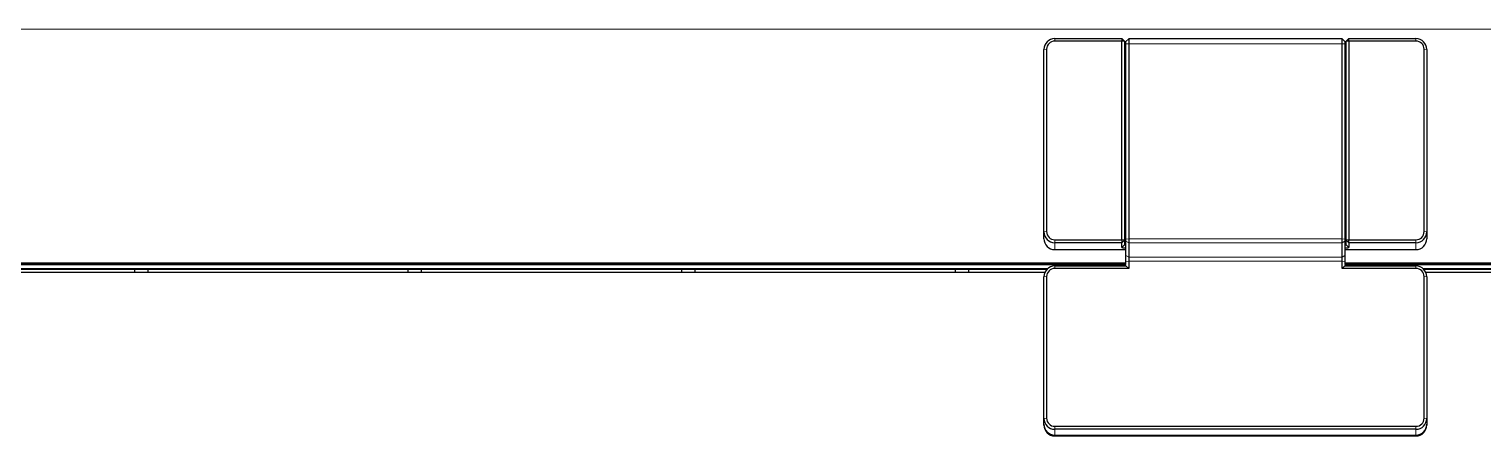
# Model space of a CAD drawing. Header units: millimetres. Extents: x -218071 to -203542, y 15363 to 51382.
# Drawn here: x -217668.2 to -217615.1, y 50894.9 to 50909.8 of the extents above; entities that cross this region are included whole.
import ezdxf

# ---------------------------------------------------------------- set-up
doc = ezdxf.new("R2010")
doc.units = ezdxf.units.MM
doc.header["$LTSCALE"] = 4
doc.layers.add('TPF-EQUIPEMENT', color=7, linetype='Continuous')

msp = doc.modelspace()

# ---------------------------------------------------------------- linework, layer by layer
at = {"layer": 'TPF-EQUIPEMENT', "color": 8, "linetype": 'Continuous', "lineweight": 18, "transparency": 33554671}
for p, q in [((-217527.156, 50909.813), (-217721.056, 50909.813)), ((-217630.706, 50909.466), (-217630.706, 50909.375)), ((-217628.106, 50909.267), (-217628.006, 50909.276)), ((-217620.206, 50909.276), (-217628.006, 50909.276)), ((-217620.106, 50909.267), (-217620.206, 50909.276)), ((-217617.506, 50909.375), (-217617.506, 50909.466)), ((-217631.006, 50909.077), (-217631.106, 50909.068)), ((-217617.106, 50909.068), (-217617.206, 50909.077)), ((-217631.006, 50902.402), (-217631.106, 50902.393)), ((-217617.106, 50902.393), (-217617.206, 50902.402)), ((-217630.706, 50902.103), (-217630.706, 50901.995)), ((-217630.706, 50901.995), (-217630.706, 50901.742)), ((-217628.256, 50901.821), (-217628.156, 50901.92)), ((-217628.106, 50902.127), (-217628.006, 50902.136)), ((-217628.106, 50902.054), (-217628.006, 50901.99)), ((-217628.006, 50902.136), (-217620.206, 50902.136)), ((-217620.206, 50901.99), (-217628.006, 50901.99)), ((-217620.106, 50902.127), (-217620.206, 50902.136)), ((-217620.106, 50902.054), (-217620.206, 50901.99)), ((-217619.956, 50901.821), (-217620.056, 50901.92)), ((-217617.506, 50901.995), (-217617.506, 50902.103)), ((-217617.506, 50901.742), (-217617.506, 50901.995)), ((-217628.115, 50901.204), (-217701.906, 50901.204)), ((-217628.106, 50901.531), (-217628.006, 50901.467)), ((-217628.106, 50901.312), (-217628.006, 50901.321)), ((-217628.006, 50901.467), (-217620.206, 50901.467)), ((-217620.206, 50901.321), (-217628.006, 50901.321)), ((-217620.106, 50901.531), (-217620.206, 50901.467)), ((-217620.106, 50901.312), (-217620.206, 50901.321)), ((-217546.306, 50901.204), (-217620.097, 50901.204)), ((-217631.106, 50900.747), (-217631.006, 50900.756)), ((-217630.706, 50901.146), (-217630.706, 50901.055)), ((-217617.506, 50901.146), (-217617.506, 50901.055)), ((-217617.106, 50900.747), (-217617.206, 50900.756)), ((-217631.106, 50895.567), (-217631.006, 50895.576)), ((-217617.106, 50895.567), (-217617.206, 50895.576)), ((-217630.706, 50895.168), (-217630.706, 50895.277)), ((-217630.706, 50895.168), (-217630.706, 50894.952)), ((-217630.706, 50894.952), (-217617.506, 50894.952)), ((-217630.706, 50894.951), (-217630.706, 50894.924)), ((-217617.506, 50895.168), (-217617.506, 50895.277)), ((-217617.506, 50894.952), (-217617.506, 50895.168)), ((-217617.506, 50894.924), (-217617.506, 50894.951))]:
    msp.add_line(p, q, dxfattribs=at)
at = {"layer": 'TPF-EQUIPEMENT', "color": 7, "linetype": 'Continuous', "lineweight": 25, "transparency": 33554671}
for p, q in [((-217630.706, 50909.466), (-217628.256, 50909.466)), ((-217628.256, 50909.375), (-217630.706, 50909.375)), ((-217628.256, 50909.466), (-217628.256, 50909.375)), ((-217628.156, 50909.367), (-217628.256, 50909.466)), ((-217628.256, 50902.103), (-217628.256, 50909.375)), ((-217628.156, 50909.367), (-217628.256, 50909.375)), ((-217628.156, 50909.367), (-217628.156, 50902.094)), ((-217628.006, 50909.458), (-217628.106, 50909.358)), ((-217628.106, 50909.267), (-217628.106, 50909.358)), ((-217628.106, 50902.127), (-217628.106, 50909.267)), ((-217620.206, 50909.458), (-217628.006, 50909.458)), ((-217628.006, 50909.458), (-217628.006, 50909.276)), ((-217628.006, 50909.276), (-217628.006, 50902.136)), ((-217620.106, 50909.358), (-217620.206, 50909.458)), ((-217620.206, 50909.276), (-217620.206, 50909.458)), ((-217620.206, 50902.136), (-217620.206, 50909.276)), ((-217620.106, 50909.358), (-217620.106, 50909.267)), ((-217620.106, 50909.267), (-217620.106, 50902.127)), ((-217619.956, 50909.466), (-217620.056, 50909.367)), ((-217619.956, 50909.375), (-217620.056, 50909.367)), ((-217620.056, 50902.094), (-217620.056, 50909.367)), ((-217619.956, 50909.375), (-217619.956, 50909.466)), ((-217619.956, 50909.466), (-217617.506, 50909.466)), ((-217617.506, 50909.375), (-217619.956, 50909.375)), ((-217619.956, 50909.375), (-217619.956, 50902.103)), ((-217631.106, 50902.393), (-217631.106, 50909.068)), ((-217631.006, 50909.077), (-217631.006, 50902.402)), ((-217628.106, 50908.946), (-217628.156, 50908.946)), ((-217620.056, 50908.946), (-217620.106, 50908.946)), ((-217617.206, 50902.402), (-217617.206, 50909.077)), ((-217617.106, 50909.068), (-217617.106, 50902.393)), ((-217628.156, 50907.946), (-217628.106, 50907.946)), ((-217620.106, 50907.946), (-217620.056, 50907.946)), ((-217631.106, 50902.141), (-217631.106, 50902.393)), ((-217617.106, 50902.393), (-217617.106, 50902.141)), ((-217630.706, 50902.103), (-217628.256, 50902.103)), ((-217628.256, 50901.995), (-217630.706, 50901.995)), ((-217630.706, 50901.742), (-217628.106, 50901.742)), ((-217628.256, 50902.103), (-217628.256, 50901.995)), ((-217628.156, 50902.094), (-217628.256, 50902.103)), ((-217628.156, 50902.094), (-217628.256, 50901.995)), ((-217628.256, 50901.821), (-217628.256, 50901.995)), ((-217628.156, 50902.094), (-217628.156, 50901.92)), ((-217628.106, 50902.054), (-217628.106, 50902.127)), ((-217628.106, 50901.531), (-217628.106, 50902.054)), ((-217628.006, 50902.136), (-217628.006, 50901.99)), ((-217628.006, 50901.99), (-217628.006, 50901.467)), ((-217620.206, 50901.99), (-217620.206, 50902.136)), ((-217620.206, 50901.467), (-217620.206, 50901.99)), ((-217620.106, 50902.127), (-217620.106, 50902.054)), ((-217620.106, 50902.054), (-217620.106, 50901.531)), ((-217620.106, 50901.742), (-217617.506, 50901.742)), ((-217619.956, 50902.103), (-217620.056, 50902.094)), ((-217619.956, 50901.995), (-217620.056, 50902.094)), ((-217620.056, 50901.92), (-217620.056, 50902.094)), ((-217619.956, 50901.995), (-217619.956, 50902.103)), ((-217619.956, 50902.103), (-217617.506, 50902.103)), ((-217617.506, 50901.995), (-217619.956, 50901.995)), ((-217619.956, 50901.995), (-217619.956, 50901.821)), ((-217628.106, 50901.244), (-217701.906, 50901.244)), ((-217701.906, 50901.218), (-217628.11, 50901.218)), ((-217701.906, 50901.204), (-217628.115, 50901.204)), ((-217628.106, 50901.312), (-217628.106, 50901.531)), ((-217628.106, 50901.245), (-217628.106, 50901.312)), ((-217628.006, 50901.467), (-217628.006, 50901.321)), ((-217628.006, 50901.321), (-217628.006, 50901.055)), ((-217620.206, 50901.321), (-217620.206, 50901.467)), ((-217620.206, 50901.055), (-217620.206, 50901.321)), ((-217620.106, 50901.531), (-217620.106, 50901.312)), ((-217620.106, 50901.312), (-217620.106, 50901.245)), ((-217546.306, 50901.244), (-217620.106, 50901.244)), ((-217620.102, 50901.218), (-217546.306, 50901.218)), ((-217620.097, 50901.204), (-217546.306, 50901.204)), ((-217630.973, 50901.043), (-217701.906, 50901.043)), ((-217631, 50901.017), (-217701.906, 50901.017)), ((-217631.075, 50900.902), (-217701.906, 50900.902)), ((-217664.356, 50901.017), (-217664.356, 50900.902)), ((-217663.856, 50900.902), (-217663.856, 50901.017)), ((-217654.356, 50901.017), (-217654.356, 50900.902)), ((-217653.856, 50900.902), (-217653.856, 50901.017)), ((-217644.356, 50901.017), (-217644.356, 50900.902)), ((-217643.856, 50900.902), (-217643.856, 50901.017)), ((-217634.356, 50901.017), (-217634.356, 50900.902)), ((-217633.856, 50900.902), (-217633.856, 50901.017)), ((-217631.106, 50895.567), (-217631.106, 50900.747)), ((-217631.006, 50900.756), (-217631.006, 50895.576)), ((-217630.706, 50901.146), (-217628.106, 50901.146)), ((-217628.006, 50901.055), (-217630.706, 50901.055)), ((-217628.106, 50901.146), (-217628.006, 50901.055)), ((-217620.206, 50901.055), (-217620.106, 50901.146)), ((-217617.506, 50901.055), (-217620.206, 50901.055)), ((-217620.106, 50901.146), (-217617.506, 50901.146)), ((-217546.306, 50901.043), (-217617.239, 50901.043)), ((-217546.306, 50901.017), (-217617.212, 50901.017)), ((-217617.206, 50895.576), (-217617.206, 50900.756)), ((-217546.306, 50900.902), (-217617.137, 50900.902)), ((-217617.106, 50900.747), (-217617.106, 50895.567)), ((-217631.106, 50895.351), (-217631.106, 50895.567)), ((-217631.106, 50895.351), (-217631.106, 50895.349)), ((-217631.106, 50895.323), (-217631.106, 50895.349)), ((-217617.106, 50895.567), (-217617.106, 50895.351)), ((-217617.106, 50895.349), (-217617.106, 50895.351)), ((-217617.106, 50895.349), (-217617.106, 50895.323)), ((-217630.706, 50895.277), (-217617.506, 50895.277)), ((-217617.506, 50895.168), (-217630.706, 50895.168)), ((-217630.706, 50894.952), (-217617.506, 50894.952)), ((-217630.706, 50894.952), (-217630.706, 50894.952)), ((-217630.706, 50894.951), (-217617.506, 50894.951)), ((-217630.706, 50894.924), (-217617.506, 50894.924)), ((-217617.506, 50894.952), (-217617.506, 50894.952))]:
    msp.add_line(p, q, dxfattribs=at)
at = {"layer": 'TPF-EQUIPEMENT', "color": 7, "linetype": 'Continuous', "lineweight": 25, "transparency": 33554671, "flags": 128}
for points in [[(-217628.156, 50909.277), (-217628.133, 50909.276), (-217628.106, 50909.275)], [(-217620.106, 50909.275), (-217620.079, 50909.276), (-217620.056, 50909.277)]]:
    msp.add_lwpolyline(points, dxfattribs=at)
at = {"layer": 'TPF-EQUIPEMENT', "color": 7, "linetype": 'Continuous', "lineweight": 25, "transparency": 33554671}
for centre, radius, start, end in [((-217630.707, 50909.067), 0.399, 89.891, 179.8906), ((-217630.707, 50909.076), 0.299, 89.891, 179.8906), ((-217628.111, 50909.319), 0.135, 250.5939, 272.2372), ((-217620.101, 50909.319), 0.135, 267.7628, 289.4061), ((-217617.505, 50909.067), 0.399, 0.1094, 90.109), ((-217617.505, 50909.076), 0.299, 0.1094, 90.109), ((-217630.707, 50902.394), 0.399, 180.1094, 270.109), ((-217630.707, 50902.403), 0.299, 180.1094, 270.109), ((-217617.505, 50902.403), 0.299, 269.891, 359.8906), ((-217617.505, 50902.394), 0.399, 269.891, 359.8906), ((-217630.707, 50902.141), 0.399, 180.1094, 270.109), ((-217628.142, 50902.162), 0.36, 251.4784, 275.6821), ((-217628.111, 50902.047), 0.135, 250.5939, 272.2372), ((-217620.101, 50902.047), 0.135, 267.7628, 289.4061), ((-217620.085, 50902.288), 0.485, 267.471, 285.3686), ((-217617.505, 50902.141), 0.399, 269.891, 359.8906), ((-217630.707, 50900.746), 0.399, 89.891, 179.8906), ((-217630.707, 50900.755), 0.299, 89.891, 179.8906), ((-217617.505, 50900.746), 0.399, 0.1094, 90.109), ((-217617.505, 50900.755), 0.299, 0.1094, 90.109), ((-217630.707, 50895.568), 0.399, 180.1094, 270.109), ((-217630.707, 50895.352), 0.399, 180.1094, 270.109), ((-217630.707, 50895.35), 0.399, 180.1094, 270.109), ((-217630.707, 50895.324), 0.399, 180.1094, 270.109), ((-217630.707, 50895.576), 0.299, 180.1094, 270.109), ((-217617.505, 50895.576), 0.299, 269.891, 359.8906), ((-217617.505, 50895.568), 0.399, 269.891, 359.8906), ((-217617.505, 50895.352), 0.399, 269.891, 359.8906), ((-217617.505, 50895.35), 0.399, 269.891, 359.8906), ((-217617.505, 50895.324), 0.399, 269.891, 359.8906)]:
    msp.add_arc(centre, radius, start, end, dxfattribs=at)
for centre, major_axis, start_param, end_param in [((-217628.206, 50901.236), (0.0737, 0.0737), 4.313182, 5.54142), ((-217620.006, 50901.236), (0.0737, -0.0737), 3.883358, 5.111596)]:
    msp.add_ellipse(centre, major_axis=major_axis, ratio=0.916331, start_param=start_param, end_param=end_param, dxfattribs=at)

doc.saveas('drawing.dxf')
